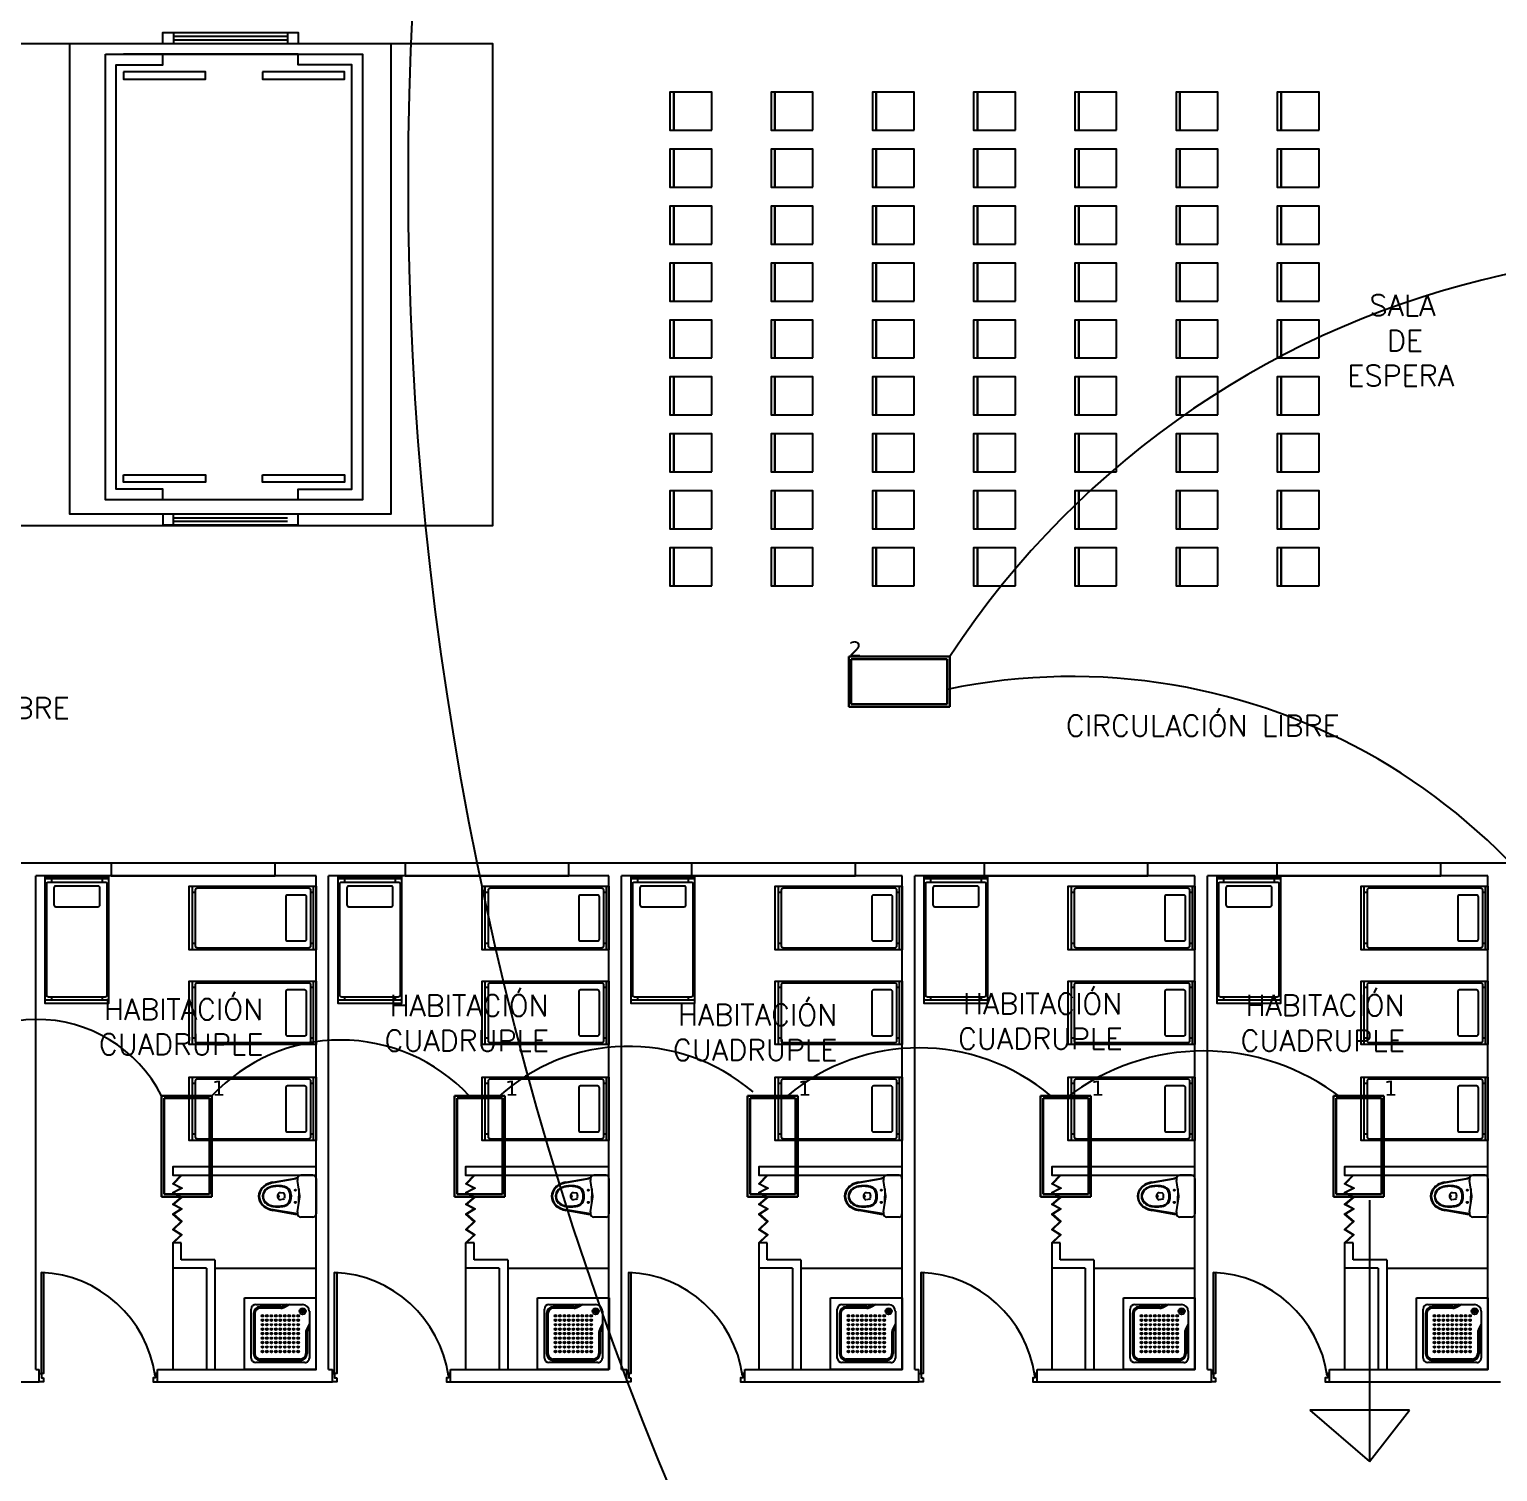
# Model space of a CAD drawing. Header units: metres. Extents: x -24 to 527, y -154 to 95.
# Drawn here: x 24.12 to 41.52, y 14.62 to 31.71 of the extents above; entities that cross this region are included whole.
import ezdxf

# ---------------------------------------------------------------- set-up
doc = ezdxf.new("R2010")
doc.units = ezdxf.units.M
doc.header["$MEASUREMENT"] = 0
for name, color, linetype in [('ALMACEN', 10, 'Continuous'), ('AN-TEXTO', 3, 'Continuous'), ('AR-ASCENSOR', 4, 'Continuous'), ('AR-MOBILIRIO', 1, 'Continuous'), ('AR-MUROS', 6, 'Continuous'), ('AR-PUERTAS', 2, 'Continuous'), ('AR-VENTANAS', 2, 'Continuous')]:
    doc.layers.add(name, color=color, linetype=linetype)
doc.layers.add('EQUIPO', color=1, linetype='Continuous', lineweight=0)
doc.styles.add('REGULAR-2.5', font='romans.shx', dxfattribs={"height": 2.5})
doc.styles.add('TableTextStyle', font='')
doc.styles.get('TableTextStyle').set_extended_font_data('VERDANA.TTF')

# ---------------------------------------------------------------- blocks, each defined once
blk = doc.blocks.new('AR-ASCENSOR 2')
at = {"layer": 'AR-ASCENSOR'}
for p, q in [((-1.7, 0.6), (-1.7, 0.3)), ((-1.7, 0.5), (1.5, 0.5)), ((1.5, 0.6), (1.5, 0.3)), ((-2, 0.3), (1.8, 0.3)), ((-1.7, 0.4), (1.5, 0.4)), ((-1.7, -13.2), (-1.7, -12.9)), ((-1.7, -13), (1.5, -13)), ((-1.7, -13.1), (1.5, -13.1))]:
    blk.add_line(p, q, dxfattribs=at)
for points in [[(-2, -12.9), (-4.6, -12.9), (-4.6, 0.3), (-2, 0.3), (-2, 0.6), (1.8, 0.6), (1.8, 0.3), (4.4, 0.3), (4.4, -12.9), (1.8, -12.9)], [(-3.6, 0), (3.6, 0), (3.6, -12.5), (-3.6, -12.5)], [(-3.1, -0.5), (-3.1, -0.7), (-0.8, -0.7), (-0.8, -0.5)], [(0.8, -0.5), (0.8, -0.7), (3.1, -0.7), (3.1, -0.5)], [(-3.1, -11.8), (-0.8, -11.8), (-0.8, -12), (-3.1, -12)], [(0.8, -11.8), (3.1, -11.8), (3.1, -12), (0.8, -12)]]:
    blk.add_lwpolyline(points, close=True, dxfattribs=at)
for points in [[(-2, -12.5), (-2, -12.2), (-3.3, -12.2), (-3.3, -0.3), (-2, -0.3), (-2, 0)], [(1.8, -12.5), (1.8, -12.2), (3.3, -12.2), (3.3, -0.3), (1.8, -0.3), (1.8, 0), (-3.1, 0)], [(-2, -12.9), (-2, -13.2), (1.8, -13.2), (1.8, -12.9)]]:
    blk.add_lwpolyline(points, dxfattribs=at)
blk = doc.blocks.new('silla')
for points in [[(-0.225, -0.023), (0.225, -0.023), (0.225, 0.023), (-0.225, 0.023)], [(-0.225, -0.473), (0.225, -0.473), (0.225, -0.023), (-0.225, -0.023)]]:
    blk.add_lwpolyline(points, close=True)
blk = doc.blocks.new('*U91')
at = {"layer": 'AR-MOBILIRIO', "rotation": 90}
blk.add_blockref('silla', (-0.225, 0), dxfattribs=at)
blk = doc.blocks.new('*U92')
at = {"layer": 'AR-MUROS', "color": 0, "linetype": 'ByBlock', "lineweight": -2}
for p in [(0, 5.4), (1.2, 5.4), (2.4, 5.4), (3.6, 5.4), (4.8, 5.4), (6, 5.4), (7.2, 5.4), (0, 4.725), (1.2, 4.725), (2.4, 4.725), (3.6, 4.725), (4.8, 4.725), (6, 4.725), (7.2, 4.725), (0, 4.05), (1.2, 4.05), (2.4, 4.05), (3.6, 4.05), (4.8, 4.05), (6, 4.05), (7.2, 4.05), (0, 3.375), (1.2, 3.375), (2.4, 3.375), (3.6, 3.375), (4.8, 3.375), (6, 3.375), (7.2, 3.375), (0, 2.7), (1.2, 2.7), (2.4, 2.7), (3.6, 2.7), (4.8, 2.7), (6, 2.7), (7.2, 2.7), (0, 2.025), (1.2, 2.025), (2.4, 2.025), (3.6, 2.025), (4.8, 2.025), (6, 2.025), (7.2, 2.025), (0, 1.35), (1.2, 1.35), (2.4, 1.35), (3.6, 1.35), (4.8, 1.35), (6, 1.35), (7.2, 1.35), (0, 0.675), (1.2, 0.675), (2.4, 0.675), (3.6, 0.675), (4.8, 0.675), (6, 0.675), (7.2, 0.675), (0, 0), (1.2, 0), (2.4, 0), (3.6, 0), (4.8, 0), (6, 0), (7.2, 0)]:
    blk.add_blockref('*U91', p, dxfattribs=at)
blk = doc.blocks.new('31643339')
at = {"layer": 'AR-MOBILIRIO'}
for p, q in [((0.038, 0.5), (0.038, -0.5)), ((1.95, 0.5), (1.95, -0.5)), ((0.038, 0.4), (0.087, 0.4)), ((1.9, 0.4), (1.95, 0.4)), ((0.038, -0.4), (0.087, -0.4)), ((1.9, -0.4), (1.95, -0.4))]:
    blk.add_line(p, q, dxfattribs=at)
blk.add_lwpolyline([(0, -0.5), (0, 0.5), (2, 0.5), (2, -0.5)], close=True, dxfattribs=at)
for points in [[(1.87, 0.475, -0.414214), (1.9, 0.445), (1.9, -0.445, -0.414214), (1.87, -0.475), (0.117, -0.475, -0.414214), (0.087, -0.445), (0.087, 0.445, -0.414214), (0.117, 0.475)], [(0.15, -0.332, 0.414214), (0.18, -0.362), (0.447, -0.362, 0.414214), (0.477, -0.332), (0.477, 0.333, 0.414214), (0.447, 0.363), (0.18, 0.363, 0.414214), (0.15, 0.333)]]:
    blk.add_lwpolyline(points, format="xyb", close=True, dxfattribs=at)
blk = doc.blocks.new('AR-PUERTA 2')
at = {"layer": 'AR-PUERTAS', "linetype": 'Continuous'}
for points in [[(-1.354, -0.058), (-1.354, -0.008), (-1.329, -0.008), (-1.329, 0.042), (-1.379, 0.042), (-1.379, -0.058)], [(-0.029, -0.008), (-0.029, 0.042), (0.021, 0.042), (0.021, -0.058), (-0.004, -0.058), (-0.004, -0.008)], [(-0.004, -0.058), (-0.004, -1.258), (-0.029, -1.258), (-0.029, -0.058)]]:
    blk.add_lwpolyline(points, close=True, dxfattribs=at)
blk.add_arc((0.061, 0.169), 1.428, 188.1236, 267.3924, dxfattribs=at)
blk = doc.blocks.new('AR-PUERTA ACORDION')
at = {"layer": 'AR-PUERTAS'}
blk.add_lwpolyline([(-0.386, 0.049), (-0.288, -0.046), (-0.235, 0.057), (-0.185, -0.044), (-0.129, 0.054), (-0.046, -0.045), (0.01, 0.056), (0.073, -0.046), (0.158, 0.053), (0.252, -0.046), (0.317, 0.054), (0.41, -0.047), (0.41, -0.054), (0.318, 0.046), (0.253, -0.054), (0.158, 0.046), (0.072, -0.054), (0.01, 0.046), (-0.045, -0.054), (-0.128, 0.046), (-0.185, -0.054), (-0.235, 0.046), (-0.287, -0.054), (-0.39, 0.046)], close=True, dxfattribs=at)
blk = doc.blocks.new('A$C05366594')
at = {"layer": 'AR-MOBILIRIO', "linetype": 'Continuous'}
for p, q in [((0, 0), (0, 0.72)), ((0, 0.72), (0.72, 0.72)), ((0.068, 0.113), (0.068, 0.608)), ((0.113, 0.653), (0.585, 0.653)), ((0.367, 0.63), (0.158, 0.63)), ((0.428, 0.653), (0.397, 0.637)), ((0.72, 0.72), (0.72, 0)), ((0.09, 0.563), (0.09, 0.158)), ((0.653, 0.585), (0.653, 0.113)), ((0.63, 0.367), (0.63, 0.158)), ((0.653, 0.428), (0.637, 0.397)), ((0.72, 0), (0, 0)), ((0.608, 0.068), (0.113, 0.068)), ((0.563, 0.09), (0.158, 0.09))]:
    blk.add_line(p, q, dxfattribs=at)
at = {"layer": 'AR-MOBILIRIO', "color": 250}
for p, q in [((0.367, 0.617), (0.158, 0.617)), ((0.458, 0.653), (0.403, 0.625)), ((0.104, 0.563), (0.104, 0.158)), ((0.653, 0.458), (0.625, 0.403)), ((0.617, 0.367), (0.617, 0.158)), ((0.563, 0.104), (0.158, 0.104))]:
    blk.add_line(p, q, dxfattribs=at)
at = {"layer": 'AR-MOBILIRIO', "linetype": 'Continuous'}
for centre, major_axis, start_param, end_param in [((0.113, 0.608), (0.0318, 0.0318), 0.785398, 2.356194), ((0.158, 0.563), (0.0477, 0.0477), 0.785398, 2.356194), ((0.367, 0.698), (0.0477, 0.0477), 3.926991, 4.390638), ((0.585, 0.585), (0.0477, 0.0477), 5.497787, 7.068583), ((0.698, 0.367), (-0.0477, 0.0477), 0.321751, 0.785398), ((0.158, 0.158), (-0.0477, 0.0477), 0.785398, 2.356194), ((0.158, 0.158), (-0.0477, 0.0477), 0.785398, 2.356194), ((0.563, 0.158), (0.0477, 0.0477), 3.926991, 5.497787), ((0.113, 0.113), (-0.0318, 0.0318), 0.785398, 2.356194), ((0.608, 0.113), (-0.0318, 0.0318), 2.356194, 3.926991)]:
    blk.add_ellipse(centre, major_axis=major_axis, ratio=1, start_param=start_param, end_param=end_param, dxfattribs=at)
at = {"layer": 'AR-MOBILIRIO', "color": 250}
for centre, major_axis, start_param, end_param in [((0.158, 0.563), (-0.0382, 0.0382), -0.785398, 0.785398), ((0.367, 0.698), (0.0573, 0.0573), 3.926991, 4.390638), ((0.585, 0.585), (0.0223, 0.0223), 0.785398, 7.068583), ((0.585, 0.585), (-0.00955, 0.00955), -0.785398, 5.497787), ((0.581, 0.592), (0.00286, 0.00286), 0.785398, 7.068583), ((0.589, 0.592), (0.00286, 0.00286), 0.785398, 7.068583), ((0.18, 0.54), (-0.00636, 0.00636), -0.785398, 5.497787), ((0.18, 0.495), (-0.00636, 0.00636), -0.785398, 5.497787), ((0.18, 0.45), (-0.00636, 0.00636), -0.785398, 5.497787), ((0.225, 0.54), (0.00636, 0.00636), 0.785398, 7.068583), ((0.225, 0.495), (0.00636, 0.00636), 0.785398, 7.068583), ((0.225, 0.45), (0.00636, 0.00636), 0.785398, 7.068583), ((0.27, 0.54), (0.00636, 0.00636), 0.785398, 7.068583), ((0.27, 0.495), (0.00636, 0.00636), 0.785398, 7.068583), ((0.27, 0.45), (0.00636, 0.00636), 0.785398, 7.068583), ((0.315, 0.54), (-0.00636, 0.00636), -0.785398, 5.497787), ((0.315, 0.495), (-0.00636, 0.00636), -0.785398, 5.497787), ((0.315, 0.45), (-0.00636, 0.00636), -0.785398, 5.497787), ((0.36, 0.54), (-0.00636, 0.00636), -0.785398, 5.497787), ((0.36, 0.495), (-0.00636, 0.00636), -0.785398, 5.497787), ((0.36, 0.45), (-0.00636, 0.00636), -0.785398, 5.497787), ((0.405, 0.54), (-0.00636, 0.00636), -0.785398, 5.497787), ((0.405, 0.495), (-0.00636, 0.00636), -0.785398, 5.497787), ((0.405, 0.45), (-0.00636, 0.00636), -0.785398, 5.497787), ((0.45, 0.54), (0.00636, 0.00636), 0.785398, 7.068583), ((0.45, 0.495), (0.00636, 0.00636), 0.785398, 7.068583), ((0.45, 0.45), (0.00636, 0.00636), 0.785398, 7.068583), ((0.495, 0.54), (0.00636, 0.00636), 0.785398, 7.068583), ((0.495, 0.495), (0.00636, 0.00636), 0.785398, 7.068583), ((0.495, 0.45), (0.00636, 0.00636), 0.785398, 7.068583), ((0.54, 0.54), (-0.00636, 0.00636), -0.785398, 5.497787), ((0.54, 0.495), (-0.00636, 0.00636), -0.785398, 5.497787), ((0.54, 0.45), (-0.00636, 0.00636), -0.785398, 5.497787), ((0.576, 0.585), (0.00286, 0.00286), 0.785398, 7.068583), ((0.581, 0.578), (0.00286, 0.00286), 0.785398, 7.068583), ((0.589, 0.578), (0.00286, 0.00286), 0.785398, 7.068583), ((0.594, 0.585), (0.00286, 0.00286), 0.785398, 7.068583), ((0.18, 0.405), (-0.00636, 0.00636), -0.785398, 5.497787), ((0.18, 0.36), (-0.00636, 0.00636), -0.785398, 5.497787), ((0.18, 0.315), (-0.00636, 0.00636), -0.785398, 5.497787), ((0.225, 0.405), (0.00636, 0.00636), 0.785398, 7.068583), ((0.225, 0.36), (0.00636, 0.00636), 0.785398, 7.068583), ((0.225, 0.315), (0.00636, 0.00636), 0.785398, 7.068583), ((0.27, 0.405), (0.00636, 0.00636), 0.785398, 7.068583), ((0.27, 0.36), (0.00636, 0.00636), 0.785398, 7.068583), ((0.27, 0.315), (0.00636, 0.00636), 0.785398, 7.068583), ((0.315, 0.36), (-0.00636, 0.00636), -0.785398, 5.497787), ((0.315, 0.315), (-0.00636, 0.00636), -0.785398, 5.497787), ((0.315, 0.405), (-0.00636, 0.00636), -0.785398, 5.497787), ((0.36, 0.405), (-0.00636, 0.00636), -0.785398, 5.497787), ((0.36, 0.36), (-0.00636, 0.00636), -0.785398, 5.497787), ((0.36, 0.315), (-0.00636, 0.00636), -0.785398, 5.497787), ((0.405, 0.405), (-0.00636, 0.00636), -0.785398, 5.497787), ((0.405, 0.36), (-0.00636, 0.00636), -0.785398, 5.497787), ((0.405, 0.315), (-0.00636, 0.00636), -0.785398, 5.497787), ((0.45, 0.405), (0.00636, 0.00636), 0.785398, 7.068583), ((0.45, 0.36), (0.00636, 0.00636), 0.785398, 7.068583), ((0.45, 0.315), (0.00636, 0.00636), 0.785398, 7.068583), ((0.495, 0.405), (0.00636, 0.00636), 0.785398, 7.068583), ((0.495, 0.36), (0.00636, 0.00636), 0.785398, 7.068583), ((0.495, 0.315), (0.00636, 0.00636), 0.785398, 7.068583), ((0.54, 0.36), (-0.00636, 0.00636), -0.785398, 5.497787), ((0.54, 0.315), (-0.00636, 0.00636), -0.785398, 5.497787), ((0.54, 0.405), (-0.00636, 0.00636), -0.785398, 5.497787), ((0.698, 0.367), (-0.0573, 0.0573), 0.321751, 0.785398), ((0.158, 0.158), (-0.0382, 0.0382), 0.785398, 2.356194), ((0.158, 0.158), (0.0382, 0.0382), 2.356194, 3.926991), ((0.18, 0.27), (-0.00636, 0.00636), -0.785398, 5.497787), ((0.18, 0.225), (-0.00636, 0.00636), -0.785398, 5.497787), ((0.18, 0.18), (-0.00636, 0.00636), -0.785398, 5.497787), ((0.225, 0.27), (0.00636, 0.00636), 0.785398, 7.068583), ((0.225, 0.225), (0.00636, 0.00636), 0.785398, 7.068583), ((0.225, 0.18), (0.00636, 0.00636), 0.785398, 7.068583), ((0.27, 0.27), (0.00636, 0.00636), 0.785398, 7.068583), ((0.27, 0.225), (0.00636, 0.00636), 0.785398, 7.068583), ((0.27, 0.18), (0.00636, 0.00636), 0.785398, 7.068583), ((0.315, 0.27), (-0.00636, 0.00636), -0.785398, 5.497787), ((0.315, 0.225), (-0.00636, 0.00636), -0.785398, 5.497787), ((0.315, 0.18), (-0.00636, 0.00636), -0.785398, 5.497787), ((0.36, 0.27), (-0.00636, 0.00636), -0.785398, 5.497787), ((0.36, 0.225), (-0.00636, 0.00636), -0.785398, 5.497787), ((0.36, 0.18), (-0.00636, 0.00636), -0.785398, 5.497787), ((0.405, 0.27), (-0.00636, 0.00636), -0.785398, 5.497787), ((0.405, 0.225), (-0.00636, 0.00636), -0.785398, 5.497787), ((0.405, 0.18), (-0.00636, 0.00636), -0.785398, 5.497787), ((0.45, 0.27), (0.00636, 0.00636), 0.785398, 7.068583), ((0.45, 0.225), (0.00636, 0.00636), 0.785398, 7.068583), ((0.45, 0.18), (0.00636, 0.00636), 0.785398, 7.068583), ((0.495, 0.27), (0.00636, 0.00636), 0.785398, 7.068583), ((0.495, 0.225), (0.00636, 0.00636), 0.785398, 7.068583), ((0.495, 0.18), (0.00636, 0.00636), 0.785398, 7.068583), ((0.54, 0.27), (-0.00636, 0.00636), -0.785398, 5.497787), ((0.54, 0.225), (-0.00636, 0.00636), -0.785398, 5.497787), ((0.54, 0.18), (-0.00636, 0.00636), -0.785398, 5.497787), ((0.563, 0.158), (0.0382, 0.0382), 3.926991, 5.497787)]:
    blk.add_ellipse(centre, major_axis=major_axis, ratio=1, start_param=start_param, end_param=end_param, dxfattribs=at)
blk = doc.blocks.new('1p-toppiece')
at = {"layer": 'AR-MOBILIRIO'}
for p, q in [((-0.532, 0.174), (-0.265, 0.22)), ((-0.232, 0.219), (-0.531, 0.169)), ((-0.232, 0.22), (-0.232, 0.195)), ((-0.205, 0.008), (-0.232, 0.195)), ((-0.047, 0.26), (-0.192, 0.26)), ((-0.007, 0.22), (-0.007, -0.214)), ((-0.485, 0.003), (-0.485, 0.003)), ((-0.485, 0.003), (-0.485, 0.003)), ((-0.485, 0.003), (-0.485, 0.003)), ((-0.485, 0.003), (-0.485, 0.003)), ((-0.485, 0.003), (-0.485, 0.003)), ((-0.485, 0.003), (-0.485, 0.003)), ((-0.485, 0.003), (-0.485, 0.003)), ((-0.485, 0.003), (-0.485, 0.003)), ((-0.406, 0.039), (-0.443, 0.044)), ((-0.218, 0.098), (-0.218, 0.003)), ((-0.218, -0.093), (-0.218, 0.003)), ((-0.532, -0.169), (-0.265, -0.215)), ((-0.232, -0.214), (-0.531, -0.163)), ((-0.406, -0.034), (-0.443, -0.039)), ((-0.232, -0.189), (-0.205, -0.003)), ((-0.232, -0.189), (-0.232, -0.214)), ((-0.047, -0.254), (-0.192, -0.254))]:
    blk.add_line(p, q, dxfattribs=at)
blk.add_lwpolyline([(-0.467, -0.009, 0.139005), (-0.464, -0.009, 0.107089), (-0.461, -0.006, 0.080212), (-0.46, -0.002, 0.06796), (-0.459, 0.003, 0.06796), (-0.46, 0.007, 0.080212), (-0.461, 0.011, 0.107089), (-0.464, 0.014, 0.139005), (-0.467, 0.015, 0.139005), (-0.47, 0.014, 0.107089), (-0.473, 0.011, 0.080212), (-0.474, 0.007, 0.06796), (-0.475, 0.003, 0.06796), (-0.474, -0.002, 0.080212), (-0.473, -0.006, 0.107089), (-0.47, -0.009, 0.139005)], format="xyb", close=True, dxfattribs=at)
for centre in [(-0.26, 0.078), (-0.26, -0.072)]:
    blk.add_circle(centre, 0.008, dxfattribs=at)
for centre, radius, start, end in [((-0.24, 0.073), 0.15, 87.0389, 99.7929), ((-0.192, 0.22), 0.04, 90, 180), ((-0.047, 0.22), 0.04, 0, 90), ((-0.545, -0.004), 0.165, 137.5273, 177.8064), ((-0.545, 0.009), 0.165, 182.1936, 222.4727), ((-0.545, -0.004), 0.159, 137.1746, 177.7477), ((-0.545, 0.009), 0.159, 182.2523, 222.8254), ((-0.518, -0.034), 0.206, 106.927, 136.493), ((-0.541, -0.003), 0.122, 134.1142, 177.24), ((-0.541, 0.008), 0.122, 182.76, 225.8858), ((-0.518, -0.034), 0.2, 106.5054, 136.1127), ((-0.541, -0.003), 0.115, 133.4423, 177.1285), ((-0.541, 0.008), 0.115, 182.8715, 226.5577), ((-0.519, -0.031), 0.157, 102.7254, 132.8308), ((-0.52, -0.03), 0.15, 101.8667, 132.1155), ((-0.482, -0.117), 0.296, 99.7929, 108.8085), ((-0.482, -0.12), 0.292, 99.5848, 108.4322), ((-0.482, -0.148), 0.279, 90.6669, 104.9929), ((-0.482, -0.156), 0.281, 90.6819, 104.1933), ((-0.474, -0.297), 0.428, 81.7587, 91.4179), ((-0.488, -0.362), 0.487, 81.705, 89.6761), ((-0.434, 0.003), 0.0456, 126.1832, 180), ((-0.434, 0.003), 0.0456, 180, 233.8168), ((-0.447, 0.019), 0.025, 82.2348, 126.1832), ((-0.434, -0.002), 0.123, 44.007, 82.2929), ((-0.431, -0.004), 0.132, 44.3018, 82.295), ((-0.408, 0.024), 0.015, 13.7696, 82.2348), ((-0.495, 0.003), 0.105, 0, 13.7696), ((-0.495, 0.003), 0.105, 346.2304, 0), ((-0.46, 0.006), 0.138, 358.6352, 34.0042), ((-0.46, -0.001), 0.138, 325.9958, 1.3648), ((-0.441, 0.008), 0.132, 357.4666, 37.446), ((-0.441, -0.003), 0.132, 322.554, 2.5334), ((-0.244, 0.003), 0.04, 351.6776, 8.3142), ((-0.518, 0.039), 0.206, 223.507, 253.073), ((-0.518, 0.039), 0.2, 223.8873, 253.4946), ((-0.519, 0.036), 0.157, 227.1692, 257.2746), ((-0.52, 0.036), 0.15, 227.8845, 258.1333), ((-0.482, 0.122), 0.296, 251.1915, 260.2071), ((-0.482, 0.125), 0.292, 251.5678, 260.4152), ((-0.482, 0.153), 0.279, 255.0071, 269.3331), ((-0.482, 0.161), 0.281, 255.8067, 269.3181), ((-0.488, 0.368), 0.487, 270.3239, 278.295), ((-0.474, 0.302), 0.428, 268.5821, 278.2413), ((-0.447, -0.014), 0.025, 233.8168, 277.7652), ((-0.434, 0.007), 0.123, 277.7071, 315.993), ((-0.431, 0.009), 0.132, 277.705, 315.6982), ((-0.408, -0.019), 0.015, 277.7652, 346.2304), ((-0.24, -0.067), 0.15, 260.2071, 272.966), ((-0.192, -0.214), 0.04, 180, 270), ((-0.047, -0.214), 0.04, 270, 360)]:
    blk.add_arc(centre, radius, start, end, dxfattribs=at)

msp = doc.modelspace()

# ---------------------------------------------------------------- linework, layer by layer
at = {"layer": 'AR-MUROS'}
for p, q in [((48.506, 21.829), (10.15, 21.829)), ((25.817, 17.329), (25.817, 17.029)), ((25.917, 17.329), (25.817, 17.329)), ((25.917, 17.129), (25.917, 17.329)), ((29.29, 17.329), (29.29, 17.029)), ((29.39, 17.329), (29.29, 17.329)), ((29.39, 17.129), (29.39, 17.329)), ((32.764, 17.329), (32.764, 17.029)), ((32.864, 17.329), (32.764, 17.329)), ((32.864, 17.129), (32.864, 17.329)), ((36.237, 17.329), (36.237, 17.029)), ((36.337, 17.329), (36.237, 17.329)), ((36.337, 17.129), (36.337, 17.329)), ((39.71, 17.329), (39.71, 17.029)), ((39.81, 17.329), (39.71, 17.329)), ((39.81, 17.129), (39.81, 17.329)), ((26.316, 17.129), (26.316, 15.829)), ((29.789, 17.129), (29.789, 15.829)), ((33.263, 17.129), (33.263, 15.829)), ((36.736, 17.129), (36.736, 15.829)), ((40.209, 17.129), (40.209, 15.829)), ((25.817, 17.029), (25.817, 15.829)), ((26.216, 17.029), (26.216, 15.829)), ((29.29, 17.029), (29.29, 15.829)), ((29.689, 17.029), (29.689, 15.829)), ((32.764, 17.029), (32.764, 15.829)), ((33.163, 17.029), (33.163, 15.829)), ((36.237, 17.029), (36.237, 15.829)), ((36.636, 17.029), (36.636, 15.829)), ((39.71, 17.029), (39.71, 15.829)), ((40.109, 17.029), (40.109, 15.829))]:
    msp.add_line(p, q, dxfattribs=at)
msp.add_lwpolyline([(17.059, 31.549), (29.609, 31.549), (29.609, 25.829), (17.059, 25.829)], close=True, dxfattribs=at)
for points in [[(29.609, 21.829), (10.15, 21.829)], [(27.516, 21.679), (24.193, 21.679)], [(24.193, 15.829), (24.193, 21.679)], [(25.635, 15.829), (27.516, 15.829), (27.516, 21.679)], [(30.989, 21.679), (27.666, 21.679)], [(27.666, 15.829), (27.666, 21.679)], [(29.111, 15.829), (30.989, 15.829), (30.989, 21.679)], [(34.463, 21.679), (31.139, 21.679)], [(31.139, 15.829), (31.139, 21.679)], [(32.599, 15.829), (34.463, 15.829), (34.463, 21.679)], [(37.936, 21.679), (34.613, 21.679)], [(34.613, 15.829), (34.613, 21.679)], [(36.064, 15.829), (37.936, 15.829), (37.936, 21.679)], [(41.409, 21.679), (38.086, 21.679)], [(38.086, 15.829), (38.086, 21.679)], [(39.53, 15.829), (41.409, 15.829), (41.409, 21.679)], [(27.516, 18.229), (25.817, 18.229), (25.817, 18.129), (27.516, 18.129)], [(30.989, 18.229), (29.29, 18.229), (29.29, 18.129), (30.989, 18.129)], [(34.463, 18.229), (32.764, 18.229), (32.764, 18.129), (34.463, 18.129)], [(37.936, 18.229), (36.237, 18.229), (36.237, 18.129), (37.936, 18.129)], [(41.409, 18.229), (39.71, 18.229), (39.71, 18.129), (41.409, 18.129)], [(26.316, 17.129), (25.917, 17.129)], [(29.789, 17.129), (29.39, 17.129)], [(33.263, 17.129), (32.864, 17.129)], [(36.736, 17.129), (36.337, 17.129)], [(40.209, 17.129), (39.81, 17.129)], [(26.216, 17.029), (25.817, 17.029)], [(26.316, 17.029), (27.516, 17.029)], [(29.689, 17.029), (29.29, 17.029)], [(29.789, 17.029), (30.989, 17.029)], [(33.163, 17.029), (32.764, 17.029)], [(33.263, 17.029), (34.463, 17.029)], [(36.636, 17.029), (36.237, 17.029)], [(36.736, 17.029), (37.936, 17.029)], [(40.109, 17.029), (39.71, 17.029)], [(40.209, 17.029), (41.409, 17.029)], [(22.162, 15.679), (24.193, 15.679)], [(24.193, 15.829), (24.235, 15.829)], [(24.193, 15.679), (24.235, 15.679)], [(24.235, 15.679), (24.235, 15.829)], [(25.635, 15.679), (25.635, 15.829)], [(25.635, 15.679), (27.666, 15.679)], [(27.666, 15.829), (27.711, 15.829)], [(27.666, 15.679), (27.711, 15.679)], [(27.711, 15.679), (27.711, 15.829)], [(29.111, 15.679), (29.111, 15.829)], [(29.111, 15.679), (31.139, 15.679)], [(31.139, 15.829), (31.199, 15.829)], [(31.139, 15.679), (31.199, 15.679)], [(31.199, 15.679), (31.199, 15.829)], [(32.599, 15.679), (32.599, 15.829)], [(32.599, 15.679), (34.613, 15.679)], [(34.613, 15.829), (34.664, 15.829)], [(34.613, 15.679), (34.664, 15.679)], [(34.664, 15.679), (34.664, 15.829)], [(36.064, 15.679), (36.064, 15.829)], [(36.064, 15.679), (38.086, 15.679)], [(38.086, 15.829), (38.13, 15.829)], [(38.086, 15.679), (38.13, 15.679)], [(38.13, 15.679), (38.13, 15.829)], [(39.53, 15.679), (39.53, 15.829)], [(39.53, 15.679), (41.559, 15.679)]]:
    msp.add_lwpolyline(points, dxfattribs=at)
at = {"layer": 'AR-PUERTAS'}
for p, q in [((40.006, 17.834), (40.006, 14.737)), ((40.479, 15.345), (39.297, 15.345)), ((39.297, 15.345), (40.006, 14.737)), ((40.006, 14.737), (40.479, 15.345))]:
    msp.add_line(p, q, dxfattribs=at)
for centre in [(68.692, 29.912), (16.426, 29.146)]:
    msp.add_circle(centre, 40.081, dxfattribs=at)
for centre, radius, start, end in [((43.882, 18.455), 10.598, 58.4327, 146.6595), ((36.472, 16.811), 7.231, 17.9761, 101.7624), ((24.211, 18.323), 1.654, 26.9392, 154.2207), ((27.807, 17.643), 2.09, 43.1603, 136.8397), ((31.222, 17.37), 2.288, 49.8692, 133.0036), ((34.666, 17.215), 2.425, 49.9846, 130.0154), ((38.04, 16.934), 2.669, 52.1949, 127.8051)]:
    msp.add_arc(centre, radius, start, end, dxfattribs=at)
at = {"layer": 'AR-VENTANAS'}
for points in [[(25.089, 21.83), (25.089, 21.68), (27.031, 21.68), (27.031, 21.83)], [(28.571, 21.83), (28.571, 21.68), (30.513, 21.68), (30.513, 21.83)], [(31.968, 21.83), (31.968, 21.68), (33.911, 21.68), (33.911, 21.83)], [(35.435, 21.83), (35.435, 21.68), (37.378, 21.68), (37.378, 21.83)], [(38.908, 21.83), (38.908, 21.68), (40.851, 21.68), (40.851, 21.83)]]:
    msp.add_lwpolyline(points, close=True, dxfattribs=at)
at = {"layer": 'Defpoints'}
for points in [[(35.028, 24.28, 0), (33.831, 24.28, 0)], [(33.831, 24.28, 0), (33.831, 24.28, 0)], [(33.831, 24.28, 0), (35.028, 24.28, 0)], [(33.831, 24.28, 0), (33.831, 23.683, 0)], [(33.831, 23.683, 0), (33.831, 24.28, 0)], [(33.831, 24.28, 0), (33.831, 24.28, 0)], [(33.831, 23.683, 0), (33.831, 24.28, 0)], [(33.831, 24.28, 0), (35.028, 24.28, 0)], [(33.831, 24.28, 0), (33.831, 23.683, 0)], [(35.028, 24.28, 0), (33.831, 24.28, 0)], [(34.998, 24.25, 0), (33.861, 24.25, 0)], [(33.861, 24.25, 0), (33.861, 23.713, 0)], [(33.861, 24.25, 0), (34.998, 24.25, 0)], [(33.861, 23.713, 0), (33.861, 24.25, 0)], [(34.998, 23.713, 0), (34.998, 24.25, 0)], [(34.998, 24.25, 0), (34.998, 23.713, 0)], [(35.028, 24.28, 0), (35.028, 24.28, 0)], [(35.028, 23.683, 0), (35.028, 24.28, 0)], [(35.028, 24.28, 0), (35.028, 24.28, 0)], [(35.028, 24.28, 0), (35.028, 23.683, 0)], [(35.028, 24.28, 0), (35.028, 23.683, 0)], [(35.028, 23.683, 0), (35.028, 24.28, 0)], [(33.831, 23.683, 0), (33.831, 23.683, 0)], [(33.831, 23.683, 0), (35.028, 23.683, 0)], [(35.028, 23.683, 0), (33.831, 23.683, 0)], [(33.831, 23.683, 0), (33.831, 23.683, 0)], [(35.028, 23.683, 0), (33.831, 23.683, 0)], [(33.831, 23.683, 0), (35.028, 23.683, 0)], [(33.861, 23.713, 0), (34.998, 23.713, 0)], [(34.998, 23.713, 0), (33.861, 23.713, 0)], [(35.028, 23.683, 0), (35.028, 23.683, 0)], [(35.028, 23.683, 0), (35.028, 23.683, 0)], [(25.686, 19.073, 0), (25.686, 17.876, 0)], [(25.686, 17.876, 0), (25.686, 19.073, 0)], [(25.686, 19.073, 0), (25.686, 19.073, 0)], [(26.283, 19.073, 0), (25.686, 19.073, 0)], [(25.686, 19.073, 0), (25.686, 19.073, 0)], [(25.686, 19.073, 0), (26.283, 19.073, 0)], [(25.686, 19.073, 0), (26.283, 19.073, 0)], [(25.686, 17.876, 0), (25.686, 19.073, 0)], [(26.283, 19.073, 0), (25.686, 19.073, 0)], [(25.686, 19.073, 0), (25.686, 17.876, 0)], [(25.716, 19.043, 0), (25.716, 17.906, 0)], [(26.253, 19.043, 0), (25.716, 19.043, 0)], [(25.716, 17.906, 0), (25.716, 19.043, 0)], [(25.716, 19.043, 0), (26.253, 19.043, 0)], [(26.253, 17.906, 0), (26.253, 19.043, 0)], [(26.253, 19.043, 0), (26.253, 17.906, 0)], [(26.283, 17.876, 0), (26.283, 19.073, 0)], [(26.283, 19.073, 0), (26.283, 19.073, 0)], [(26.283, 19.073, 0), (26.283, 17.876, 0)], [(26.283, 19.073, 0), (26.283, 19.073, 0)], [(26.283, 19.073, 0), (26.283, 17.876, 0)], [(26.283, 17.876, 0), (26.283, 19.073, 0)], [(29.159, 19.073, 0), (29.159, 17.876, 0)], [(29.159, 17.876, 0), (29.159, 19.073, 0)], [(29.159, 19.073, 0), (29.159, 19.073, 0)], [(29.756, 19.073, 0), (29.159, 19.073, 0)], [(29.159, 19.073, 0), (29.159, 19.073, 0)], [(29.159, 19.073, 0), (29.756, 19.073, 0)], [(29.159, 19.073, 0), (29.756, 19.073, 0)], [(29.159, 17.876, 0), (29.159, 19.073, 0)], [(29.756, 19.073, 0), (29.159, 19.073, 0)], [(29.159, 19.073, 0), (29.159, 17.876, 0)], [(29.159, 19.073, 0), (29.159, 17.876, 0)], [(29.159, 17.876, 0), (29.159, 19.073, 0)], [(29.159, 19.073, 0), (29.159, 19.073, 0)], [(29.756, 19.073, 0), (29.159, 19.073, 0)], [(29.159, 19.073, 0), (29.159, 19.073, 0)], [(29.159, 19.073, 0), (29.756, 19.073, 0)], [(29.159, 19.073, 0), (29.756, 19.073, 0)], [(29.159, 17.876, 0), (29.159, 19.073, 0)], [(29.756, 19.073, 0), (29.159, 19.073, 0)], [(29.159, 19.073, 0), (29.159, 17.876, 0)], [(29.189, 19.043, 0), (29.189, 17.906, 0)], [(29.726, 19.043, 0), (29.189, 19.043, 0)], [(29.189, 17.906, 0), (29.189, 19.043, 0)], [(29.189, 19.043, 0), (29.726, 19.043, 0)], [(29.189, 19.043, 0), (29.189, 17.906, 0)], [(29.726, 19.043, 0), (29.189, 19.043, 0)], [(29.189, 17.906, 0), (29.189, 19.043, 0)], [(29.189, 19.043, 0), (29.726, 19.043, 0)], [(29.726, 17.906, 0), (29.726, 19.043, 0)], [(29.726, 19.043, 0), (29.726, 17.906, 0)], [(29.726, 17.906, 0), (29.726, 19.043, 0)], [(29.726, 19.043, 0), (29.726, 17.906, 0)], [(29.756, 17.876, 0), (29.756, 19.073, 0)], [(29.756, 19.073, 0), (29.756, 19.073, 0)], [(29.756, 19.073, 0), (29.756, 17.876, 0)], [(29.756, 19.073, 0), (29.756, 19.073, 0)], [(29.756, 19.073, 0), (29.756, 17.876, 0)], [(29.756, 17.876, 0), (29.756, 19.073, 0)], [(29.756, 17.876, 0), (29.756, 19.073, 0)], [(29.756, 19.073, 0), (29.756, 19.073, 0)], [(29.756, 19.073, 0), (29.756, 17.876, 0)], [(29.756, 19.073, 0), (29.756, 19.073, 0)], [(29.756, 19.073, 0), (29.756, 17.876, 0)], [(29.756, 17.876, 0), (29.756, 19.073, 0)], [(32.632, 19.073, 0), (32.632, 17.876, 0)], [(32.632, 17.876, 0), (32.632, 19.073, 0)], [(32.632, 19.073, 0), (32.632, 19.073, 0)], [(33.229, 19.073, 0), (32.632, 19.073, 0)], [(32.632, 19.073, 0), (32.632, 19.073, 0)], [(32.632, 19.073, 0), (33.229, 19.073, 0)], [(32.632, 19.073, 0), (33.229, 19.073, 0)], [(32.632, 17.876, 0), (32.632, 19.073, 0)], [(33.229, 19.073, 0), (32.632, 19.073, 0)], [(32.632, 19.073, 0), (32.632, 17.876, 0)], [(32.662, 19.043, 0), (32.662, 17.906, 0)], [(33.199, 19.043, 0), (32.662, 19.043, 0)], [(32.662, 17.906, 0), (32.662, 19.043, 0)], [(32.662, 19.043, 0), (33.199, 19.043, 0)], [(33.199, 17.906, 0), (33.199, 19.043, 0)], [(33.199, 19.043, 0), (33.199, 17.906, 0)], [(33.229, 17.876, 0), (33.229, 19.073, 0)], [(33.229, 19.073, 0), (33.229, 19.073, 0)], [(33.229, 19.073, 0), (33.229, 17.876, 0)], [(33.229, 19.073, 0), (33.229, 19.073, 0)], [(33.229, 19.073, 0), (33.229, 17.876, 0)], [(33.229, 17.876, 0), (33.229, 19.073, 0)], [(36.106, 19.073, 0), (36.106, 17.876, 0)], [(36.106, 17.876, 0), (36.106, 19.073, 0)], [(36.106, 19.073, 0), (36.106, 19.073, 0)], [(36.703, 19.073, 0), (36.106, 19.073, 0)], [(36.106, 19.073, 0), (36.106, 19.073, 0)], [(36.106, 19.073, 0), (36.703, 19.073, 0)], [(36.106, 19.073, 0), (36.703, 19.073, 0)], [(36.106, 17.876, 0), (36.106, 19.073, 0)], [(36.703, 19.073, 0), (36.106, 19.073, 0)], [(36.106, 19.073, 0), (36.106, 17.876, 0)], [(36.136, 19.043, 0), (36.136, 17.906, 0)], [(36.673, 19.043, 0), (36.136, 19.043, 0)], [(36.136, 17.906, 0), (36.136, 19.043, 0)], [(36.136, 19.043, 0), (36.673, 19.043, 0)], [(36.673, 17.906, 0), (36.673, 19.043, 0)], [(36.673, 19.043, 0), (36.673, 17.906, 0)], [(36.703, 17.876, 0), (36.703, 19.073, 0)], [(36.703, 19.073, 0), (36.703, 19.073, 0)], [(36.703, 19.073, 0), (36.703, 17.876, 0)], [(36.703, 19.073, 0), (36.703, 19.073, 0)], [(36.703, 19.073, 0), (36.703, 17.876, 0)], [(36.703, 17.876, 0), (36.703, 19.073, 0)], [(39.579, 19.073, 0), (39.579, 17.876, 0)], [(39.579, 17.876, 0), (39.579, 19.073, 0)], [(39.579, 19.073, 0), (39.579, 19.073, 0)], [(40.176, 19.073, 0), (39.579, 19.073, 0)], [(39.579, 19.073, 0), (39.579, 19.073, 0)], [(39.579, 19.073, 0), (40.176, 19.073, 0)], [(39.579, 19.073, 0), (40.176, 19.073, 0)], [(39.579, 17.876, 0), (39.579, 19.073, 0)], [(40.176, 19.073, 0), (39.579, 19.073, 0)], [(39.579, 19.073, 0), (39.579, 17.876, 0)], [(39.609, 19.043, 0), (39.609, 17.906, 0)], [(40.146, 19.043, 0), (39.609, 19.043, 0)], [(39.609, 17.906, 0), (39.609, 19.043, 0)], [(39.609, 19.043, 0), (40.146, 19.043, 0)], [(40.146, 17.906, 0), (40.146, 19.043, 0)], [(40.146, 19.043, 0), (40.146, 17.906, 0)], [(40.176, 17.876, 0), (40.176, 19.073, 0)], [(40.176, 19.073, 0), (40.176, 19.073, 0)], [(40.176, 19.073, 0), (40.176, 17.876, 0)], [(40.176, 19.073, 0), (40.176, 19.073, 0)], [(40.176, 19.073, 0), (40.176, 17.876, 0)], [(40.176, 17.876, 0), (40.176, 19.073, 0)], [(25.686, 17.876, 0), (25.686, 17.876, 0)], [(25.686, 17.876, 0), (26.283, 17.876, 0)], [(26.283, 17.876, 0), (25.686, 17.876, 0)], [(25.686, 17.876, 0), (25.686, 17.876, 0)], [(26.283, 17.876, 0), (25.686, 17.876, 0)], [(25.686, 17.876, 0), (26.283, 17.876, 0)], [(25.716, 17.906, 0), (26.253, 17.906, 0)], [(26.253, 17.906, 0), (25.716, 17.906, 0)], [(26.283, 17.876, 0), (26.283, 17.876, 0)], [(26.283, 17.876, 0), (26.283, 17.876, 0)], [(29.159, 17.876, 0), (29.159, 17.876, 0)], [(29.159, 17.876, 0), (29.756, 17.876, 0)], [(29.756, 17.876, 0), (29.159, 17.876, 0)], [(29.159, 17.876, 0), (29.159, 17.876, 0)], [(29.756, 17.876, 0), (29.159, 17.876, 0)], [(29.159, 17.876, 0), (29.756, 17.876, 0)], [(29.159, 17.876, 0), (29.159, 17.876, 0)], [(29.159, 17.876, 0), (29.756, 17.876, 0)], [(29.756, 17.876, 0), (29.159, 17.876, 0)], [(29.159, 17.876, 0), (29.159, 17.876, 0)], [(29.756, 17.876, 0), (29.159, 17.876, 0)], [(29.159, 17.876, 0), (29.756, 17.876, 0)], [(29.189, 17.906, 0), (29.726, 17.906, 0)], [(29.726, 17.906, 0), (29.189, 17.906, 0)], [(29.189, 17.906, 0), (29.726, 17.906, 0)], [(29.726, 17.906, 0), (29.189, 17.906, 0)], [(29.756, 17.876, 0), (29.756, 17.876, 0)], [(29.756, 17.876, 0), (29.756, 17.876, 0)], [(29.756, 17.876, 0), (29.756, 17.876, 0)], [(29.756, 17.876, 0), (29.756, 17.876, 0)], [(32.632, 17.876, 0), (32.632, 17.876, 0)], [(32.632, 17.876, 0), (33.229, 17.876, 0)], [(33.229, 17.876, 0), (32.632, 17.876, 0)], [(32.632, 17.876, 0), (32.632, 17.876, 0)], [(33.229, 17.876, 0), (32.632, 17.876, 0)], [(32.632, 17.876, 0), (33.229, 17.876, 0)], [(32.662, 17.906, 0), (33.199, 17.906, 0)], [(33.199, 17.906, 0), (32.662, 17.906, 0)], [(33.229, 17.876, 0), (33.229, 17.876, 0)], [(33.229, 17.876, 0), (33.229, 17.876, 0)], [(36.106, 17.876, 0), (36.106, 17.876, 0)], [(36.106, 17.876, 0), (36.703, 17.876, 0)], [(36.703, 17.876, 0), (36.106, 17.876, 0)], [(36.106, 17.876, 0), (36.106, 17.876, 0)], [(36.703, 17.876, 0), (36.106, 17.876, 0)], [(36.106, 17.876, 0), (36.703, 17.876, 0)], [(36.136, 17.906, 0), (36.673, 17.906, 0)], [(36.673, 17.906, 0), (36.136, 17.906, 0)], [(36.703, 17.876, 0), (36.703, 17.876, 0)], [(36.703, 17.876, 0), (36.703, 17.876, 0)], [(39.579, 17.876, 0), (39.579, 17.876, 0)], [(39.579, 17.876, 0), (40.176, 17.876, 0)], [(40.176, 17.876, 0), (39.579, 17.876, 0)], [(39.579, 17.876, 0), (39.579, 17.876, 0)], [(40.176, 17.876, 0), (39.579, 17.876, 0)], [(39.579, 17.876, 0), (40.176, 17.876, 0)], [(39.609, 17.906, 0), (40.146, 17.906, 0)], [(40.146, 17.906, 0), (39.609, 17.906, 0)], [(40.176, 17.876, 0), (40.176, 17.876, 0)], [(40.176, 17.876, 0), (40.176, 17.876, 0)]]:
    msp.add_polyline3d(points, dxfattribs=at)

# ---------------------------------------------------------------- block references
at = {"layer": 'ALMACEN', "xscale": 0.4228676225475342, "yscale": 0.4228676225475342, "zscale": 0.4228676225475342}
msp.add_blockref('AR-ASCENSOR 2', (26.544, 31.422), dxfattribs=at)
at = {"layer": 'AR-MOBILIRIO', "color": 4, "xscale": 0.9681450398693042, "yscale": 0.9681450398693042, "zscale": 0.9681450398693042}
for p in [(27.523, 17.878), (30.996, 17.878), (34.469, 17.878), (37.942, 17.878), (41.416, 17.878)]:
    msp.add_blockref('1p-toppiece', p, dxfattribs=at)
at = {"layer": 'AR-MOBILIRIO', "xscale": 1.176120000000083, "yscale": 1.176120000000083, "zscale": 1.176120000000083}
for p in [(26.669, 15.829), (30.143, 15.829), (33.616, 15.829), (37.089, 15.829), (40.562, 15.829)]:
    msp.add_blockref('A$C05366594', p, dxfattribs=at)
at = {"layer": 'AR-MUROS'}
msp.add_blockref('*U92', (31.959, 25.344), dxfattribs=at)
at = {"layer": 'AR-MUROS', "rotation": 180}
for p in [(24.256, 15.721), (27.732, 15.721), (31.22, 15.721), (34.685, 15.721), (38.151, 15.721)]:
    msp.add_blockref('AR-PUERTA 2', p, dxfattribs=at)
at = {"layer": 'AR-VENTANAS', "rotation": 270}
for p in [(25.871, 17.74), (29.345, 17.74), (32.818, 17.74), (36.291, 17.74), (39.764, 17.74)]:
    msp.add_blockref('AR-PUERTA ACORDION', p, dxfattribs=at)
at = {"layer": 'EQUIPO', "xscale": 0.7516572760392114, "yscale": 0.7516572760392114, "zscale": 0.7516572760392114}
for p, rotation in [((24.681, 21.671), 270), ((28.155, 21.671), 270), ((31.628, 21.671), 270), ((35.101, 21.671), 270), ((38.574, 21.671), 270), ((27.516, 21.18), 180), ((30.989, 21.18), 180), ((34.463, 21.18), 180), ((37.936, 21.18), 180), ((41.409, 21.18), 180), ((27.516, 20.055), 180), ((30.989, 20.055), 180), ((34.463, 20.055), 180), ((37.936, 20.055), 180), ((41.409, 20.055), 180), ((27.516, 18.916), 180), ((30.989, 18.916), 180), ((34.463, 18.916), 180), ((37.936, 18.916), 180), ((41.409, 18.916), 180)]:
    msp.add_blockref('31643339', p, dxfattribs=dict(at, rotation=rotation))

# ---------------------------------------------------------------- texts
at = {"layer": 'AN-TEXTO', "char_height": 0.25, "attachment_point": 1, "style": 'REGULAR-2.5'}
for s, width, heights, insert in [('\\pi0.25119;SALA\\P\\pi0.45953;DE\\P\\pi-0.01071;ESPERA', 1.32382, [1.175], (39.752, 28.567)), ('\\pi1.09558;CIRCULACIÓN LIBRE ', 5.7864, [0.31], (20.253, 23.793)), ('\\pi1.09558;CIRCULACIÓN LIBRE ', 5.7864, [0.31], (35.309, 23.586)), ('\\pi-0.03715;HABITACIÓN\\P\\pi-0.09667;CUADRUPLE', 1.9138, [1.229], (35.223, 20.29)), ('\\pi-0.03715;HABITACIÓN\\P\\pi-0.09667;CUADRUPLE', 1.9138, [1.229], (25.039, 20.223)), ('\\pi-0.03715;HABITACIÓN\\P\\pi-0.09667;CUADRUPLE', 1.9138, [1.229], (28.424, 20.267)), ('\\pi-0.03715;HABITACIÓN\\P\\pi-0.09667;CUADRUPLE', 1.9138, [1.229], (31.844, 20.157)), ('\\pi-0.03715;HABITACIÓN\\P\\pi-0.09667;CUADRUPLE', 1.9138, [1.229], (38.571, 20.268))]:
    msp.add_mtext_dynamic_manual_height_columns(s, width=width, gutter_width=1.25, heights=heights, dxfattribs=dict(at, insert=insert))
at = {"layer": 'Defpoints', "style": 'TableTextStyle'}
for s, p in [('2', (33.831, 24.28)), ('1', (26.283, 19.073)), ('1', (29.756, 19.073)), ('1', (29.756, 19.073)), ('1', (33.229, 19.073)), ('1', (36.703, 19.073)), ('1', (40.176, 19.073))]:
    msp.add_text(s, height=0.18, dxfattribs=at).set_placement(p)

doc.saveas('drawing.dxf')
